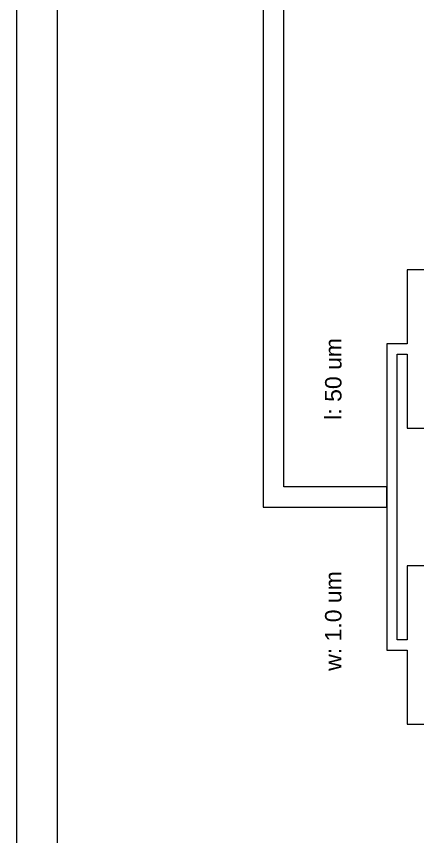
# Model space of a CAD drawing. Extents: x 1000 to 49000, y 2919 to 77300.
# Drawn here: x 35500 to 37450, y 64399 to 68387 of the extents above; entities that cross this region are included whole.
import ezdxf

# ---------------------------------------------------------------- set-up
doc = ezdxf.new("R2010")
doc.units = 13
doc.layers.add('Inner', color=4, linetype='Continuous', lineweight=0, true_color=0x00ffff)
doc.styles.add('textstyle52', font='')
doc.styles.add('textstyle53', font='')
doc.styles.get('textstyle52').set_extended_font_data('Arial')
doc.styles.get('textstyle53').set_extended_font_data('Arial')

msp = doc.modelspace()

# ---------------------------------------------------------------- linework, layer by layer
at = {"layer": 'Inner'}
for points in [[(36700, 71000), (36700, 68550), (34500, 68550), (34500, 71000), (33900, 71000), (33900, 70900), (34400, 70900), (34400, 66100), (33900, 66100), (33900, 66000), (34500, 66000), (34500, 68450), (35500, 68450), (35500, 59990)], [(35700, 59990), (35700, 68450), (36700, 68450), (36700, 66000), (37300, 66000), (37300, 66100), (36800, 66100), (36800, 70900), (37300, 70900), (37300, 71000), (36700, 71000)], [(37500, 67155), (37400, 67155), (37400, 66795), (37300, 66795), (37300, 65305), (37400, 65305), (37400, 64945), (37500, 64945)], [(37500, 65715), (37400, 65715), (37400, 65355), (37350, 65355), (37350, 66745), (37400, 66745), (37400, 66385), (37500, 66385)]]:
    msp.add_lwpolyline(points, dxfattribs=at)

# ---------------------------------------------------------------- texts
at = {"layer": 'Inner', "char_height": 80, "attachment_point": 1, "rotation": 90}
for s, insert, style in [('l: 50 um', (37000.11, 66425.86), 'textstyle52'), ('w: 1.0 um', (37000, 65205), 'textstyle53')]:
    msp.add_mtext(s, dxfattribs=dict(at, insert=insert, style=style))

doc.saveas('drawing.dxf')
